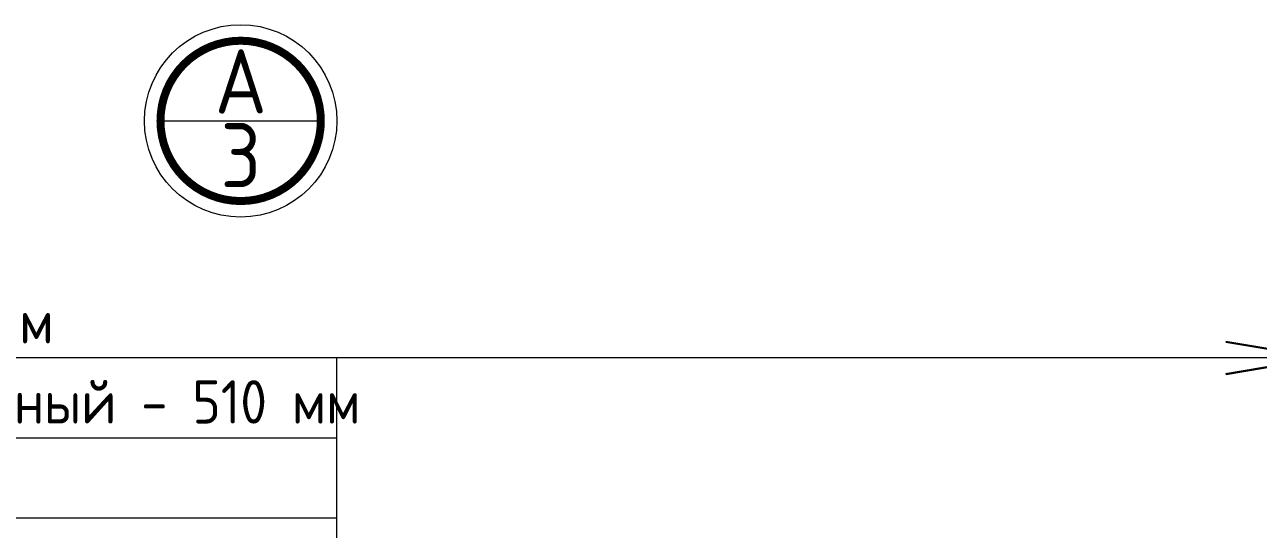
# Model space of a CAD drawing. Header units: millimetres. Extents: x 854812 to 1164625, y 589925 to 823301.
# Drawn here: x 1078815 to 1086509, y 633504 to 636651 of the extents above; entities that cross this region are included whole.
import ezdxf
from ezdxf.enums import TextEntityAlignment as Align

# ---------------------------------------------------------------- set-up
doc = ezdxf.new("R2010")
doc.units = ezdxf.units.MM
for name, color, linetype, lineweight in [('Text', 7, 'Continuous', 15), ('размеры', 215, 'Continuous', 13), ('текст', 7, 'Continuous', 13), ('УКАЗАТЕЛЬ', 6, 'Continuous', 13)]:
    doc.layers.add(name, color=color, linetype=linetype, lineweight=lineweight)
doc.styles.add('GOST 2.304', font='isocpeur.ttf', dxfattribs={"width": 0.9})

msp = doc.modelspace()

# ---------------------------------------------------------------- linework, layer by layer
at = {"layer": 'размеры'}
msp.add_line((1079662.3, 636051, 120), (1080662.3, 636051, 120), dxfattribs=at)
at = {"layer": 'УКАЗАТЕЛЬ', "color": 7, "ltscale": 0.4}
for p, q in [((1086907.3, 634572.4, 0), (1074824.5, 634572.4, 0)), ((1080761, 634572.4, 0), (1080761, 631794.6, 0)), ((1080761, 634072.4, 0), (1074824.5, 634072.4, 0)), ((1080761, 633572.4, 0), (1074824.5, 633572.4, 0))]:
    msp.add_line(p, q, dxfattribs=at)
at = {"layer": 'УКАЗАТЕЛЬ', "ltscale": 0.4, "const_width": 50, "elevation": 0}
msp.add_lwpolyline([(1079662.3, 636051, -1), (1080662.3, 636051, -1)], format="xyb", close=True, dxfattribs=at)
at = {"layer": 'УКАЗАТЕЛЬ', "color": 7, "lineweight": 30, "elevation": 0}
msp.add_lwpolyline([(1086307.3, 634672.4), (1086907.3, 634572.4), (1086307.3, 634472.4)], dxfattribs=at)
at = {"layer": 'УКАЗАТЕЛЬ', "ltscale": 0.4}
for radius in [600, 500]:
    msp.add_circle((1080162.3, 636051, 0), radius, dxfattribs=at)

# ---------------------------------------------------------------- texts
at = {"layer": 'Text', "color": 7, "ltscale": 64.565217, "style": 'GOST 2.304', "width": 0.9}
for s, p in [('Штукатурка     - 15-20 мм ', (1074778.3, 634663.4, 0)), ('Кирпич керам. поризованный - 510 мм', (1074778.3, 634163.4, 0))]:
    msp.add_text(s, height=270, dxfattribs=at).set_placement(p)
at = {"layer": 'текст', "style": 'GOST 2.304', "width": 0.9}
for s, p in [('А', (1080163.3, 636296.7, 120)), ('3', (1080163.3, 635837.3, 120))]:
    msp.add_text(s, height=400, dxfattribs=at).set_placement(p, align=Align.MIDDLE)

doc.saveas('drawing.dxf')
